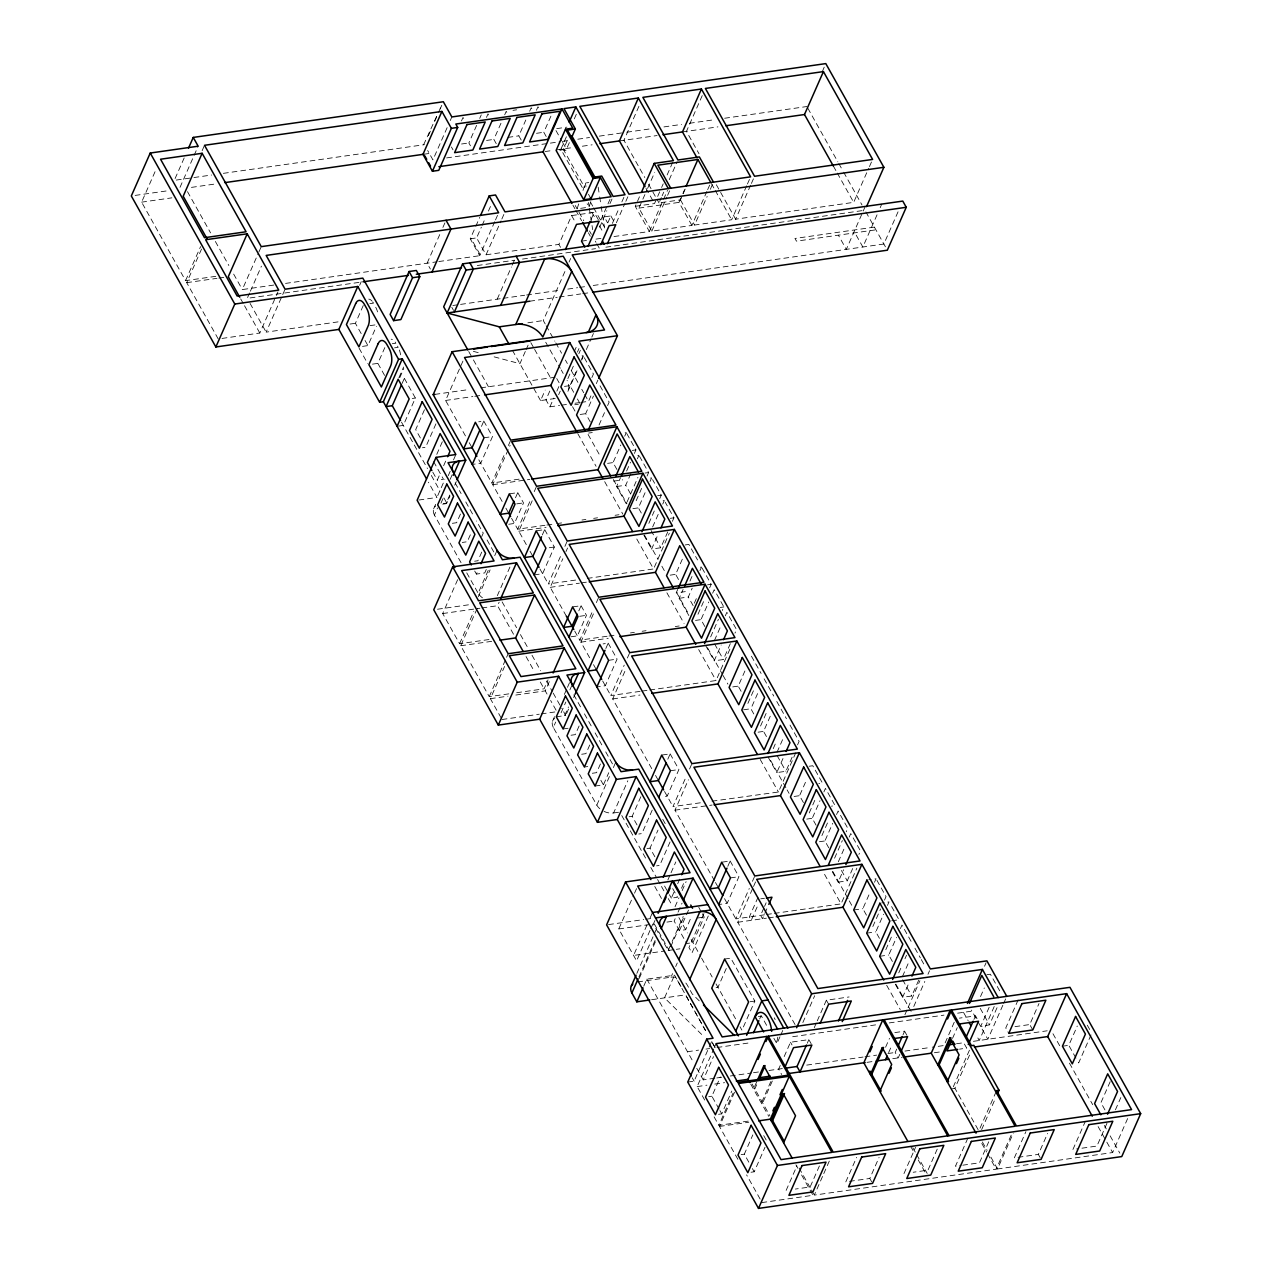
<?xml version="1.0" encoding="UTF-8"?>
<svg xmlns="http://www.w3.org/2000/svg" width="1272" height="1272" viewBox="0 0 1272 1272"><rect width="100%" height="100%" fill="white"/><g stroke="black" fill="none" stroke-linecap="round" stroke-linejoin="round"><path stroke-width="0.75" stroke-dasharray="5 3.75" d="M585.613 207.638L577.106 208.846L578.871 203.313M583.005 190.403L585.359 183.025L588.761 182.548M590.78 201.628L589 207.161L587.123 203.79M215.811 276.326L185.569 280.635L141.621 202.153L155.82 169.955M175.091 178.557L185.346 155.311M180.02 187.334L198.162 146.201M202.137 150.668L204.506 145.294M185.569 280.635L200.563 246.657M218.228 338.956L186.714 282.654L202.487 246.895M273.766 285.071L242.316 289.571L258.089 253.796M258.884 251.999L261.253 246.641M249.598 292.973L247.229 298.348L363.22 281.796M250.393 291.193L261.428 266.15M222.012 338.432L259.806 333.026L275.579 297.266M276.374 295.47L277.948 291.892M338.05 321.88L266.15 332.135L281.923 296.36M282.718 294.563L285.087 289.205M359.658 285.262L361.232 281.684M428.346 135.722L430.715 130.364M434.658 121.412L437.027 116.054M440.176 108.899L441.766 105.322M361.184 333.598L355.413 323.295L363.903 304.04M447.124 127.677L432.925 159.875L427.678 150.525M450.272 120.522L451.846 116.945M461.466 120.967L463.024 117.453L464.614 120.299M362.52 346.382L367.91 345.602L376.401 326.363M470.449 145.803L468.859 142.957L476.618 125.387M479.719 118.376L481.261 114.862M384.589 375.399L377.864 363.379L384.812 347.622M486.461 117.406L488.003 113.892L489.593 116.738M439.73 234.589L427.106 263.209L430.397 269.06M442.895 227.434L445.264 222.059M496.239 143.656L493.854 139.395L501.597 121.826M504.698 114.798L506.24 111.284L507.83 114.13M398.899 377.736L403.622 367.004M399.821 377.609L403.765 368.657M402.079 383.476L404.353 378.356L401.237 378.786M494.713 221.71L479.719 255.704L470.258 238.802L474.997 228.07M475.792 226.289L479.735 217.353M521.218 140.095L518.833 135.834L525.797 120.029M529.677 111.236L531.235 107.723L532.809 110.569M598.317 219.674L594.215 212.36L571.621 215.588L558.901 244.399L486.063 254.798L476.618 237.896L481.341 227.179M482.136 225.383L485.284 218.228M488.448 211.073L491.596 203.918M536.418 110.282L537.977 106.769L539.551 109.599M404.353 378.356L415.372 398.041L403.304 425.405L397.103 426.295M495.508 219.929L498.656 212.774M486.063 254.798L501.057 220.803M501.852 219.023L505 211.868M546.197 136.533L543.812 132.272L551.555 114.703M424.45 409.791L415.69 429.618L421.096 439.269M465.441 435.914L445.582 400.457L462.928 361.105M435.93 423.862L425.595 447.299L422.495 447.744M566.406 136.756L560.888 149.269L584.023 190.609M574.292 118.868L576.661 113.51M497.209 299.174L511.408 266.977M512.203 265.18L514.572 259.822M567.28 140.556L563.369 149.412L584.707 187.525M564.45 149.508L564.005 150.541L565.992 150.255M559.998 150.144L566.438 149.237L569.411 142.48M436.773 454.374L442.338 441.75M433.593 461.593L443.499 479.274L437.282 480.148L440.462 472.945M443.642 465.727L446.822 458.508M437.727 495.667L444.834 479.576M453.516 459.892L455.869 454.533M433.593 508.911L435.962 503.537M448.269 475.633L450.161 471.356M461.036 562.653L434.404 515.081L437.552 507.925M450.177 479.321L453.325 472.166M442.974 498.624L440.605 503.982L446.806 503.092L449.97 495.953M449.795 495.031L445.979 503.696L442.656 504.173M454.708 485.22L456.282 481.643M481.452 426.406L483.805 421.08L478.733 421.811M525.304 351.485L519.914 363.697L491.994 356.287M526.067 349.736L529.152 342.756M545.211 323.978L543.287 320.544L565.913 269.235M569.061 262.08L570.651 258.502M483.805 421.08L492.487 436.582L480.737 463.231L472.278 464.439M638.926 106.291L623.932 140.286L644.793 177.524M460.448 514.063L456.632 522.712L451.64 523.428M591.035 219.563L594.215 212.36M600.893 219.977L607.205 205.667M607.984 203.886L611.148 196.731M599.668 227.243L606.823 210.755M609.972 203.6L612.341 198.225M519.103 479.162L491.835 483.042L505.238 452.641M508.387 445.486L510.756 440.128M470.338 534.812L467.285 541.729L462.277 542.444M607.809 222.839L610.862 215.922L604.248 216.86L607.523 222.727M502.138 501.454L492.741 484.696L510.104 445.343M612.404 223.363L618.717 209.053M621.865 201.898L624.234 196.54M488.989 639.53L459.605 643.727L442.704 613.549L457.697 579.571M616.364 222.791L625.045 203.123M625.84 201.342L628.988 194.187M555.228 398.486L540.568 400.585L545.179 390.106M481.722 536.593L483.249 533.127L476.443 520.963M549.79 391.076L545.942 399.805L549.917 406.833L559.569 405.45M481.738 552.096L477.922 560.745L474.599 561.222M613.994 236.544L649.372 231.504L635.269 206.303L640.007 195.57M549.917 406.833L553.765 398.104M556.85 391.124L559.918 384.144M574.117 351.947L577.281 344.791M486.27 569.458L484.743 572.925L476.412 574.101L477.938 570.651M706.866 191.452L691.889 225.43L651.821 231.154L638.91 208.115L642.074 200.96M642.869 199.163L646.812 190.228M647.591 188.431L654.698 172.34M558.647 394.67L560.221 391.124M577.424 352.121L578.983 348.56M567.869 378.611L573.338 366.193M578.808 353.775L580.382 350.229M515.494 497.765L517.752 492.63L509.293 493.838M482.454 597.792A13.102 8.968 23.8 0 1 478.161 593.229L488.4 569.983M494.713 555.673L497.082 550.299M573.688 392.301L569.951 385.623L576.947 369.77M581.606 359.197L583.164 355.667L579.507 356.192M576.995 370.756L567.598 392.046A21.068 14.421 23.8 0 0 567.073 380.376M581.67 360.167L583.244 356.573M586.36 349.53L591.067 338.845M591.83 337.112L593.42 333.518M478.272 596.727L490.102 569.888M459.605 643.727L473.804 611.53M635.269 206.303L654.508 203.568L656.877 198.194M657.672 196.413L660.82 189.258M661.615 187.461L663.189 183.884M667.132 174.948L672.65 162.434M702.239 95.591L686.451 131.366L698.996 153.753M517.752 492.63L523.508 502.901L514.445 523.444L505.986 524.652M508.832 693.86L489.243 696.643L460.734 645.747L478.097 606.41M685.179 189.131L680.456 199.863L659.007 202.916L661.376 197.558M662.155 195.761L663.745 192.183M669.263 179.67L677.149 161.782M544.941 525.304L517.672 529.184L531.076 498.783M534.224 491.628L536.593 486.27M649.372 231.504L662.776 201.087M663.571 199.306L667.514 190.355M526.306 544.607L518.785 531.203L532.205 500.786M651.821 231.154L666.798 197.16M667.593 195.379L670.757 188.224M591.893 377.546L593.436 374.032L583.164 355.667M497.32 595.678L510.724 565.277M513.522 634.219L497.559 605.726L499.149 602.149M580.795 402.429L588.507 401.332L591.639 394.225M596.33 383.588L597.904 380.042M590.335 422.018L585.661 413.686L593.436 396.069M691.904 225.43L678.978 202.391L682.142 195.236M682.921 193.455L684.511 189.878M542.301 534.956L544.67 529.613L536.212 530.822M599.048 424.991L604.486 412.653M607.603 405.609L609.145 402.095L598.874 383.731M707.661 189.655L710.81 182.516M746.664 185.776L731.67 219.754L694.56 225.049L707.168 196.429M710.332 189.29L712.702 183.915M544.67 529.613L554.338 547.055L542.587 573.704L534.129 574.912M489.243 696.643L505.811 659.087M506.59 657.306L508.164 653.728M501.136 717.901L490.372 698.678L504.571 666.48M575.612 580.064L548.327 583.959L561.747 553.558M564.895 546.404L567.264 541.029M566.326 616.109L550.22 587.346L562.844 558.726M565.992 551.571L567.582 547.994M616.92 469.495L613.056 462.595L620.831 444.977M624.711 436.169L626.269 432.655L622.612 433.164M747.443 183.995L750.607 176.84M626.269 503.792L616.602 486.524L620.498 477.716M750.623 185.203L735.629 219.197L853.671 202.359L868.665 168.365M751.418 183.422L754.566 176.267M626.603 471.053L630.499 462.245M634.378 453.436L635.936 449.906L626.269 432.655M630.562 493.854L625.729 485.22L631.166 472.898M637.383 458.81L638.942 455.281L635.285 455.805M516.671 692.731L544.098 688.82L548.041 679.884M578.808 610.846L581.081 605.711L572.607 606.919M627.048 502.027L637.924 477.366M547.024 694.051L545.227 690.855L549.965 680.123M822.65 70.755L824.224 67.178M636.175 500.723L641.613 488.4M647.051 476.062L648.609 472.548L638.942 455.281M581.081 605.711L586.456 615.33L577.393 635.873L568.934 637.081M607.078 636.27L579.793 640.166L593.213 609.749M596.361 602.594L598.73 597.236M641.295 513.045L638.401 507.862L645.397 492.01M650.056 481.436L651.614 477.922L647.957 478.431M589.636 657.735L580.922 642.169L594.342 611.768M552.509 721.272L554.862 715.913M564.339 694.448L566.708 689.09M567.487 687.293L570.651 680.138M599.796 808.69A13.102 8.968 23.8 0 1 596.807 805.144L553.304 727.457L555.673 722.083M569.872 689.901L572.241 684.527M561.095 712.781L565.817 702.049M648.847 523.364L654.285 511.026M659.723 498.703L661.281 495.174L652.584 479.639M564.641 715.611L568.457 706.962M566.517 713.672L568.886 708.313M573.608 697.581L575.183 694.003M652.631 526.974L658.848 512.886M662.728 504.078L664.286 500.548L660.629 501.073M605.822 648.513L608.175 643.171L603.087 643.902M667.736 531.903L660.74 547.755L651.614 549.059L657.831 534.971M579.11 725.978L575.294 734.628L570.285 735.343M672.395 521.329L673.953 517.815L665.256 502.281M654.349 567.169L669.326 533.175M608.175 643.171L617.079 659.103L605.329 685.751L596.87 686.96M640.039 691.38L610.814 695.546L624.218 665.145M627.382 657.99L629.751 652.631M589.747 744.995L585.931 753.644L577.615 754.837M651.741 768.638L612.707 698.932L626.11 668.531M678.533 579.539L675.639 574.356L682.635 558.503M600.4 764.011L596.584 772.661L588.252 773.853M677.738 589.397L676.179 592.927L685.306 591.623M869.46 166.584L872.608 159.429M688.852 615.553L679.184 598.301L683.08 589.493M689.965 581.05L692.302 575.771M595.073 786.032L603.405 784.84L608.747 772.724M693.145 605.631L688.311 596.997L692.191 588.189M699.966 570.572L701.524 567.058L697.867 567.566M596.807 805.144L610.226 774.743M613.374 767.588L615.743 762.23M865.246 206.446L846.309 249.376L838.375 235.177M694.289 603.23L696.627 597.951M697.978 614.265L704.974 598.412M709.633 587.839L711.191 584.309L701.524 567.058M877.044 214.825L862.845 247.007L854.895 232.824M880.192 207.67L881.766 204.092M604.041 811.409A13.102 8.968 23.8 0 0 613.613 812.967L627.812 780.77M704.847 626.54L700.983 619.623L708.758 602.022M712.638 593.213L714.196 589.683L723.863 606.951L722.305 610.465M710.65 636.89L718.426 619.273M898.048 211.82L883.849 244.017L589.397 286.025M637.034 824.924L632.2 816.29L640.945 796.447M714.435 640.5L721.431 624.647M725.31 615.839L726.869 612.325L736.536 629.576L734.978 633.106M667.8 759.225L670.153 753.883L661.694 755.091M730.319 643.664L723.323 659.532L714.196 660.82L721.192 644.968M652.218 810.137L641.883 833.573L638.767 834.019M649.785 689.996L716.041 680.536L731.018 646.558M670.153 753.883L678.914 769.528L667.164 796.177L662.092 796.908M654.873 856.772L650.024 848.138L657.99 830.091M650.008 930.42L636.588 960.837L618.749 928.973L633.742 894.979M634.521 893.198L637.685 886.043M700.331 802.807L672.983 806.575L686.387 776.174M689.551 769.019L691.904 763.645M714.53 880.781L674.987 810.169L688.406 779.768M741.115 691.316L738.221 686.133L745.996 668.515M670.042 841.969L659.707 865.421L656.606 865.85M646.971 925.03L633.567 955.431L664.35 951.043M650.135 917.875L652.504 912.501M667.864 879.97L670.249 874.564M671.044 872.767L675.814 861.939M747.888 703.4L754.105 689.297M650.787 928.639L653.951 921.485M654.953 920.451L653.379 924.029L668.197 950.486L674.526 949.58M753.787 713.942L750.893 708.758L758.668 691.157M636.859 973.414L653.283 936.176M654.062 934.395L657.195 927.304M672.697 888.619L677.547 897.253L671.33 898.143L674.51 890.925M677.69 883.722L680.87 876.503M638.926 977.023L655.35 939.785M639.26 978.391L655.684 941.153M681.522 888.238L683.907 882.832M675.05 906.713L678.994 897.778M682.158 890.623L686.101 881.671M643.759 986.118L646.844 979.138L674.558 975.179L682.285 988.996M702.383 913.837L704.195 917.064L692.922 942.632L686.705 943.522L674.128 921.071L677.292 913.916M678.071 912.119L682.03 903.184M760.561 726.026L767.557 710.173M766.46 736.583L763.566 731.4L771.341 713.783M668.197 950.486L671.346 943.331M672.141 941.55L683.191 916.508M670.694 946.781L684.113 916.381M688.486 910.132L679.471 930.595L685.688 929.705L691.698 916.063M637.685 981.936L670.996 977.182L672.57 973.637M675.686 966.545L677.26 962.999M773.233 748.667L776.333 741.608M673.778 976.928L664.541 997.868L703.925 1036.68M703.941 913.55L688.947 947.529L691.984 952.935L708.536 915.379M777.017 752.277L784.013 736.424M727.791 866.343L730.144 861.001L721.685 862.209M792.122 757.206L785.905 771.293L776.779 772.597L783.775 756.745M730.144 861.001L738.921 876.694L727.171 903.343L718.712 904.551M797.56 744.867L799.118 741.353L789.451 724.086M712.05 801.185L778.448 792.011L796.59 750.878M764.52 914.807L735.868 918.893L749.272 888.476M752.436 881.321L754.805 875.963M795.032 1024.548L737.76 922.264L752.738 888.285M753.533 886.489L756.681 879.334M803.427 802.584L799.563 795.684L806.559 779.831M726.28 968.469L717.949 987.342L711.732 988.217M758.048 897.237L749.351 916.969L751.243 920.34L758.351 904.201M763.757 908.192L760.592 915.363L762.485 918.734L768.018 906.189M764.552 906.395L766.126 902.802M809.231 812.951L816.227 797.099M687.77 1082.074L694.115 1081.168L711.477 1041.816M816.099 825.226L812.236 818.309L820.011 800.708M823.89 791.9L825.448 788.37L835.1 805.637L831.459 806.162M704.688 1100.042L697.151 1086.574L713.719 1049.018M714.498 1047.222L716.072 1043.644M714.848 1078.211L703.241 1079.864L713.497 1056.619M821.903 835.577L828.899 819.724M719.062 1109.041L711.875 1096.226L720.381 1076.971M828.772 847.852L824.908 840.951L832.683 823.334M836.563 814.525L838.121 811.011L847.788 828.263L846.23 831.793M724.595 959.056L730.812 958.166L754.837 1001.064L741.958 1030.225L740.05 1026.79M759.638 1018.983L761.149 1015.565M718.569 1114.304L721.749 1113.843L731.782 1091.09M834.575 858.218L842.334 840.601M748.19 1121.125L718.839 1125.307L733.038 1093.109M737.871 1159.301L719.459 1126.436L736.027 1088.88M838.327 861.78L844.544 847.693M849.203 837.119L850.761 833.589L860.46 850.904L858.902 854.418M852.685 868.522L847.247 880.844L838.121 882.148L843.559 869.809M756.665 1081.916L753.517 1089.086L754.837 1088.896L757.206 1083.521M779.959 1036.807L776.906 1043.724L773.535 1037.698M780.722 1035.074L783.011 1029.875M841.873 902.087L856.867 868.108M770.832 1081.566L761.34 1103.078L762.675 1102.888L772.947 1079.594M780.229 1065.523L778.655 1069.1L781.676 1074.506M784.188 1056.571L790.5 1042.245L808.865 1039.622L811.139 1043.676M748.811 1162.179L744.327 1154.165L752.817 1134.91M802.855 1022.545L814.684 995.722M866.471 915.188L862.845 908.701L869.841 892.849M874.5 882.275L876.058 878.761L868.76 879.795M807.291 1043.199L808.865 1039.622M814.255 1027.697L816.529 1022.529M817.276 1020.812L826.371 1000.205L849.076 996.962M751.021 1172.243L754.201 1171.798L764.997 1147.28M872.831 926.557L880.606 908.939M884.485 900.131L886.043 896.601L876.058 878.761M879.445 938.339L875.804 931.851L883.579 914.234M887.458 905.426L889.017 901.912L881.719 902.945M885.805 949.707L892.785 933.855M892.403 961.489L888.762 955.002L896.537 937.385M900.417 928.576L901.975 925.062L911.976 942.902M786.144 1190.385L796.956 1165.883M898.763 972.857L901.101 967.563M904.98 958.754L906.538 955.24M902.516 976.387L909.496 960.535M819.407 1165.947L810.137 1186.967L795.366 1189.066M1011.176 1135.181L996.183 1169.159L814.303 1195.108L822.984 1175.423M823.763 1173.643L829.296 1161.113M918.718 980.156L911.722 996.008L902.611 997.312L908.828 983.208M885.598 1047.206L889.51 1038.334M904.917 1014.69L907.286 1009.332M908.081 1007.535L919.91 980.712M888.635 1052.612L891.752 1045.505M913.773 1006.502L924.808 981.459M927.972 974.304L929.546 970.727M899.797 1054.345L898.223 1057.891L895.202 1052.485L896.76 1048.939M903.025 1034.74L904.599 1031.195L891.863 1033.007M845.801 1181.879L856.613 1157.361M871.638 1181.752L869.794 1178.46L879.063 1157.441M954.239 1022.243L943.967 1045.52L932.265 1047.19M952.521 1038.397L957.26 1027.649M984.544 966.243L986.118 962.666M980.521 996.564L984.321 987.962M903.979 1173.579L915.554 1147.312M973.939 1019.428L975.529 1015.851L959.406 1018.141M953.3 1086.797L969.868 1049.241M989.139 1007.329L980.648 1026.568L989.473 1024.834L997.82 1005.913M978.136 1129.727L954.906 1088.244L970.695 1052.485M994.227 1006.518L979.249 1040.496L976.467 1035.519M937.226 1149.141L927.972 1170.161L913.201 1172.259M1002.829 1005.278L987.835 1039.272L971.442 1010.111M1003.608 1003.497L1005.977 998.138M1018.109 999.967L1005.755 1027.983L1008.776 1033.389M967.817 1138.217L955.463 1166.233L960.996 1165.438M980.028 1128.169L995.817 1092.394M981.65 1129.616L995.07 1099.215M1032.769 1029.954L1029.748 1024.548L1039.001 1003.544M988.726 1141.795L979.456 1162.815L962.84 1165.184M1127.628 1118.565L1112.65 1152.543L997.518 1168.968L1013.291 1133.193M1014.356 1157.838L1025.932 1131.571M1075.953 1058.129L1068.782 1045.314L1077.273 1026.059M1040.194 1157.711L1038.35 1154.404L1047.603 1133.4M1091.01 1034.931L1078.656 1062.931L1076.859 1059.735M1072.932 1149.475L1085.286 1121.459M1110.186 1081.693L1100.916 1102.697L1105.4 1110.71M1106.958 1123.287L1096.925 1146.056L1076.621 1148.95M1115.417 1109.82L1120.823 1097.561M423.608 144.785L437.584 114.289M438.411 112.508L441.702 105.322M527.864 322.802L543.287 320.544M512.982 110.33L516.639 109.805M176.267 180.067L191.977 177.826M193.932 177.539L211.613 175.027M223.379 173.342L424.403 144.674M556.723 128.615L566.915 127.152M461.561 144.006L468.859 142.957M486.556 140.445L493.854 139.395M507.894 137.392L518.833 135.834M536.514 133.306L543.812 132.272M135.15 195.411L167.729 190.768M191.452 187.381L216.971 183.74M423.91 154.23L429.332 153.451M446.615 157.919L548.439 143.386M550.394 143.116L560.173 141.717M562.144 141.431L568.012 140.604M577.806 139.204L589.556 137.519M599.335 136.136L624.791 132.495M626.746 132.224L652.202 128.583M663.952 126.914L681.569 124.402M689.392 123.289L714.848 119.648M724.643 118.248L806.877 106.53M141.621 202.153L171.863 197.844M545.02 151.543L553.511 150.334M556.913 149.842L572.591 147.6M582.353 146.216L592.116 144.817M619.432 140.922L657.115 135.548M682.492 131.922L717.933 126.866M559.744 149.921L565.356 149.126M638.91 208.115L678.978 202.391M470.258 238.802L476.618 237.896M186.714 282.654L216.94 278.345M218.832 278.075L224.508 277.264M285.564 283.402L436.853 261.809M438.808 261.539L480.641 255.561L471.197 238.675M581.511 241.171L588.65 240.154M600.941 238.405L594.326 239.343L595.964 242.284M477.27 265.53L514.651 260.204M522.506 259.075L595.582 248.66M605.854 247.197L863.004 210.516M874.405 227.116L794.952 238.452L796.463 241.155L875.915 229.819M369.818 303.642L373.411 303.134A12.386 6.074 81.9 0 0 372.712 302.005M452.88 305.487L458.651 304.66M460.591 304.39L501.136 298.602M503.092 298.332L524.668 295.247M526.624 294.977L559.966 290.207M567.821 289.094L577.615 287.695M579.587 287.424L587.426 286.295M350.023 324.058L355.413 323.295M529.724 301.21L557.216 297.298M559.187 297.012L580.795 293.927M582.767 293.657L590.621 292.528M369.977 325.632L375.383 324.869M392.269 343.726L395.862 343.217A12.386 6.074 81.9 0 0 391.188 339.195M394.574 347.844L398.168 347.336L396.625 344.585M372.473 364.142L377.864 363.379M434.913 394.384L469.32 389.486M480.8 387.849L555.943 377.116M412.271 398.486L415.372 398.041M445.582 400.457L472.866 396.562M474.806 396.292L482.597 395.179M564.482 386.402L569.951 385.623M561.493 405.18L567.28 404.353M575.008 403.256L578.871 402.699M574.753 404.75L578.41 404.226M580.191 414.465L585.661 413.686M484.028 437.775L492.487 436.582M588.65 433.068L592.291 432.56M632.279 450.431L635.936 449.906M607.587 463.374L613.056 462.595M492.741 484.696L529.772 479.417M418.917 500.023L436.948 497.447L428.41 482.199M644.952 473.057L648.609 472.548M613.597 481.15L622.723 479.862M616.602 486.524L625.729 485.22M516.734 503.855L523.508 502.901M657.624 495.698L661.281 495.174M632.931 508.641L638.401 507.862M546.896 525.018L554.687 523.905M556.643 523.635L562.478 522.792M581.972 520.025L585.867 519.469M593.658 518.356L597.554 517.799M615.092 515.287L618.987 514.731M518.785 531.203L546.07 527.308M670.296 518.324L673.953 517.815M685.195 544.941L688.852 544.416L697.549 559.95M587.298 578.41L653.554 568.95L635.443 536.609M550.22 587.346L579.444 583.164M581.399 582.894L587.251 582.051M670.169 575.151L675.639 574.356M437.504 609.24L471.356 604.407M442.704 613.549L479.926 608.239M481.897 607.952L497.559 605.726M707.534 584.834L711.191 584.309M679.184 598.301L688.311 596.997M579.682 616.3L586.456 615.33M720.206 607.46L723.863 606.951M460.734 645.747L492.089 641.279M695.514 620.418L700.983 619.623M609.034 636L616.825 634.887M630.467 632.931L634.362 632.375M642.153 631.262L646.049 630.705M675.273 626.54L679.168 625.983M580.922 642.169L608.207 638.29M608.62 660.311L617.079 659.103M490.372 698.678L508.005 696.166M515.844 695.037L545.227 690.855M641.994 691.109L647.83 690.267M612.707 698.932L639.991 695.037M502.043 719.507L539.264 714.196M541.22 713.91L556.898 711.684L550.617 700.459M732.752 686.912L738.221 686.133M556.309 716.804L565.722 715.468L562.828 710.301M563.13 728.967L568.123 728.252M743.595 709.808L750.893 708.758M758.096 732.179L763.566 731.4M584.42 767L587.759 766.539M670.455 770.737L678.914 769.528M809.119 766.253L812.776 765.744L822.428 782.995L818.786 783.52M613.613 812.967L619.814 812.077M629.099 816.735L632.2 816.29M794.094 796.463L799.563 795.684M806.766 819.104L812.236 818.309M646.923 848.567L650.024 848.138M819.438 841.73L824.908 840.951M730.462 877.903L738.921 876.694M760.736 898.827L764.472 898.286M608.557 924.585L643.743 919.561M645.699 919.29L651.566 918.448M618.749 928.973L649.531 924.569M666.926 922.089L674.128 921.071M697.978 917.955L704.195 917.064M766.491 914.52L772.374 913.678M774.346 913.391L841.078 903.883L823.763 872.942M737.76 922.264L766.412 918.177M768.383 917.891L774.266 917.064M853.719 910.005L862.845 908.701M676.338 949.325L679.932 948.817M891.704 920.801L899.002 919.751L889.923 903.533M866.693 933.155L875.804 931.851M879.652 956.306L888.762 955.002M651.614 999.713L684.829 994.974M750.178 1001.716L754.837 1001.064M986.945 974.702L990.379 974.209L1001.446 993.957M758.319 1016.519L761.419 1016.074L767.954 1027.712M687.484 1051.721L698.551 1050.131M705.944 1049.082L709.633 1048.557M717.01 1047.508L749.081 1042.929M792.695 1036.712L877.505 1024.612M889.239 1022.927L943.951 1015.136M957.625 1013.18L972.078 1011.113M1014.977 1026.663L1029.748 1024.548M716.772 1077.941L722.576 1077.114M730.319 1076.001L751.577 1072.964M753.517 1072.694L759.32 1071.867M768.988 1070.483L782.328 1068.591M806.718 1065.109L863.052 1057.064M864.992 1056.793L876.647 1055.124M887.936 1053.518L895.202 1052.485M904.948 1051.085L930.309 1047.476M956.512 1043.74L963.667 1042.722L966.704 1048.112L959.533 1049.146M973.414 1041.323L1047.19 1030.797M697.151 1086.574L706.93 1085.175M714.769 1084.062L724.547 1082.663M867.011 1062.343L872.56 1061.548M892.769 1058.67L902.118 1057.334M934.379 1052.739L941.582 1051.706M708.711 1096.671L711.875 1096.226M1062.438 1046.22L1068.782 1045.314M952.505 1088.593L954.906 1088.244M719.459 1126.436L748.826 1122.238M741.147 1154.626L744.327 1154.165M849.489 1181.354L869.794 1178.46M1018.045 1157.313L1038.35 1154.404M674.987 810.169L712.097 805.049M549.297 547.723L554.338 547.055M473.375 351.358L478.956 352.837M699.25 1000.841L692.222 993.925L687.262 985.084A12.879 8.809 23.8 0 0 685.529 982.699M556.739 378.531L559.124 382.745M807.847 108.247L837.835 161.83M838.804 163.563L842.684 170.48M843.654 172.213L862.034 205.046M865.882 211.915L887.331 250.202M833.43 166.187L836.324 171.354M837.278 173.071L853.671 202.359M716.343 184.742L737.283 222.123M711.414 183.597L714.308 188.765M715.277 190.482L731.67 219.754M680.456 199.863L694.56 225.049M648.577 184.297L659.007 202.916M645.985 188.32L654.508 203.568M1087.29 1025.168L1089.977 1029.97M610.862 215.922L614.948 223.236M555.975 130.555L561.683 140.731M562.637 142.432L566.438 149.237M588.475 194.234L590.351 197.605M590.78 202.661L592.704 206.112M593.658 207.829L604.28 226.766M1052.962 1033.723L1060.705 1047.556M1069.434 1063.138L1092.696 1104.668M1104.319 1125.434L1106.258 1128.9M1110.122 1135.817L1119.821 1153.116M591.862 212.249L595.646 219.023M599.446 225.812L602.292 230.884M1098.102 1126.579L1105.861 1140.428M1106.831 1142.161L1112.65 1152.543M596.791 243.747L599.239 248.135M575.23 205.476L577.106 208.846M579.014 212.249L583.753 220.724M589.445 230.9L591.353 234.286M572.925 205.205L574.865 208.656M575.818 210.373L581.606 220.708M588.364 232.76L590.288 236.21M571.621 215.588L575.707 222.902M558.901 244.399L560.539 247.325M980.251 1008.378L989.473 1024.834M975.529 1015.851L977.039 1018.554M963.476 1012.337L968.119 1020.621M751.434 656.193L761.101 673.445M764.106 678.819L773.774 696.086M776.779 701.46L786.446 718.712M914.934 948.212L920.387 957.943M921.294 959.565L924.935 966.052M451.417 146.98L453.007 149.826M546.165 325.696L554.831 341.166M555.8 342.884L561.572 353.203M565.42 360.071L567.344 363.506M571.192 370.39L577.933 382.427M581.781 389.296L583.705 392.73M584.659 394.447L588.507 401.332M545.72 342.232L560.284 368.244M561.254 369.977L563.194 373.443M577.424 398.963L580.239 403.971M651.073 530.488L660.74 547.755M714.625 643.982L723.323 659.532M777.208 755.759L785.905 771.293M841.428 870.461L847.247 880.844M902.643 979.774L911.722 996.008M572.543 406.69L575.453 411.89M588.077 434.436L600.702 456.966M613.327 479.512L626.921 503.792M644.395 535.003L657.99 559.283M661.869 566.215L664.779 571.414M676.434 592.227L688.088 613.04M707.502 647.718L722.067 673.731M723.037 675.464L727.902 684.129M770.609 760.433L786.144 788.179M787.114 789.912L789.069 793.378M832.763 871.415L848.297 899.161M849.267 900.894L852.176 906.093M895.87 984.131L911.404 1011.876M643.886 535.242L651.614 549.059M705.499 645.286L714.196 660.82M768.081 757.063L776.779 772.597M832.317 871.765L838.121 882.148M895.345 984.321L902.611 997.312M982.397 1141.97L987.12 1150.413M990.904 1157.154L997.518 1168.968M981.793 1143.448L986.595 1152.019M987.549 1153.72L996.183 1169.159M530.853 342.693L533.668 347.717M534.606 349.387L550.569 377.895M577.774 433.625L596.091 466.315M604.677 481.659L622.883 514.19M666.894 592.784L684.066 623.455M698.678 649.547L716.041 680.536M760.195 759.416L778.448 792.011M886.663 985.275L900.258 1009.539M904.599 1031.195L906.857 1035.249M512.409 350.293L540.568 400.585M451.814 307.315L453.548 310.416M468.732 351.549L472.484 358.259M473.423 359.928L488.448 386.752M912.819 1147.726L915.697 1152.861M916.651 1154.579L927.208 1173.436M910.529 1146.199L914.377 1153.052M918.209 1159.921L925.889 1173.627M826.371 1000.205L828.629 1004.212M469.225 442.672L472.055 447.728M478.797 459.78L491.835 483.042M505.89 508.148L508.705 513.173M511.567 518.308L517.672 529.184M530.058 551.317L532.873 556.357M539.932 568.966L548.327 583.959M574.706 631.071L579.793 640.166M593.515 664.652L596.409 669.835M602.658 680.981L610.814 695.546M655.541 775.443L658.403 780.547M664.541 791.486L672.983 806.575M715.484 882.498L718.378 887.665M724.531 898.636L735.868 918.893M790.5 1042.245L792.011 1044.948M662.76 819.279L665.654 824.463M698.773 907.365L701.476 912.215M455.138 482.931L461.1 493.568M465.791 501.947L472.612 514.111M487.081 539.98L493.902 552.159M573.799 694.846L580.62 707.009M584.452 713.862L591.257 726.026M595.105 732.879L601.91 745.058M605.742 751.895L612.563 764.075M365.032 340.451L367.91 345.602M432.782 472.119L437.282 480.148M664.556 886.043L668.42 892.96M669.39 894.693L671.33 898.143M401.475 422.113L427.472 468.573M431.351 475.474L440.048 491.008M443.912 497.924L446.806 503.092M502.122 601.879L516.575 627.7M520.439 634.585L528.15 648.354M531.998 655.239L540.664 670.726M546.451 681.045L552.239 691.38M553.193 693.097L561.874 708.583M621.754 815.543L646.939 860.508M650.819 867.44L656.622 877.807M657.592 879.54L660.502 884.724M661.472 886.457L664.366 891.656M668.245 898.573L672.125 905.489M678.898 917.605L687.484 932.933M691.109 939.404L700.618 956.385M701.588 958.102L712.177 977.023M716.025 983.892L736.202 1019.937M359.117 348.258L367.688 363.569M600.845 780.277L603.405 784.84M526.052 656.591L534.59 671.855M540.298 682.03L544.098 688.82M654.762 886.473L661.488 898.493M474.71 571.064L476.412 574.101M466.745 572.845L478.161 593.229M752.102 1084.014L769.894 1115.783M799.134 1168.03L810.503 1188.334M811.457 1190.02L814.303 1195.108M750.782 1084.205L768.797 1116.387M795.922 1164.834L797.814 1168.221M801.614 1174.978L809.183 1188.525M810.137 1190.21L812.983 1195.298L762.087 1202.549L746.585 1174.867M654.301 923.901L669.12 950.359M686.165 995.912L692.922 1008.012M692.874 1007.949L677.404 980.299M763.725 1135.626L767.318 1142.033M646.844 979.138L693.049 1061.643M696.754 1068.273L703.241 1079.864M719.952 1110.647L721.749 1113.843M752.404 1168.586L754.201 1171.798M692.191 1077.734L694.115 1081.168M714.117 1116.88L718.839 1125.307M187.493 191.659L210.58 232.887M215.381 241.473L228.849 265.514M233.666 274.1L242.316 289.571M250.075 303.42L266.15 332.135M240.694 298.904L243.572 304.024M244.526 305.741L259.806 333.026M598.174 187.159L599.398 194.934M599.7 196.874L600.909 204.649M601.211 206.589L604.566 227.958M585.359 183.025L585.979 186.92M588.411 202.455L589.015 206.334M589.318 208.29L592.673 229.66M434.404 515.081A13.102 8.968 23.8 0 1 435.596 506.002M553.304 727.457A13.102 8.968 23.8 0 1 554.513 718.362M670.996 977.182A12.879 8.809 23.8 0 1 675.623 977.341M774.25 1017.791A17.76 8.713 81.9 0 1 775.157 1019.603M777.78 1037.173A17.76 8.713 81.9 0 1 776.333 1042.69M399.36 349.975A12.37 6.074 81.9 0 1 400.712 356.192M368.753 299.111A12.386 6.074 81.9 0 1 371.981 301.051M375.717 307.252A12.386 6.074 81.9 0 1 378.07 314.502M705.499 1030.479L693.892 1009.745L705.483 1030.447M715.166 1047.762L711.302 1040.846L715.166 1047.762"/><path stroke-width="1.5" d="M866.518 206.652L883.881 167.3L825.798 63.6L451.846 116.945L443.34 101.744L193.249 137.424L198.162 146.201L150.239 153.037L131.318 195.968L215.858 346.97L338.861 329.416L357.798 286.486L234.795 304.04L215.858 346.97M188.51 148.156L193.249 137.424M202.137 153.292L246.084 231.774L204.506 237.705L160.558 159.223L202.137 153.292L183.2 196.222L207.082 238.882M247.213 233.81L278.743 290.111L237.164 296.042L205.635 239.74L247.213 233.81L228.276 276.724L239.74 297.203M600.368 177.476L611.148 196.731L505 211.868L495.539 194.982L489.195 195.888L498.656 212.774L261.253 246.641L204.506 145.294L441.909 111.427L422.972 154.357L432.432 171.243L438.776 170.337L457.713 127.423L455.821 124.036L561.97 108.899L572.75 128.154L565.484 129.188L556.103 150.446L583.721 199.768L590.987 198.734L600.368 177.476L593.102 178.509L583.721 199.768M432.432 171.243L451.369 128.329L441.909 111.427M409.075 271.508L390.138 314.438L393.605 320.639L400.871 319.59L419.808 276.676L416.342 270.475L409.075 271.508L412.541 277.709L393.605 320.639M432.035 271.985L450.956 229.055L446.043 220.279M398.581 359.34L402.286 358.815L383.349 401.745L379.644 402.27L398.581 359.34L357.798 286.486M400.553 420.476L392.285 405.704L401.332 385.193M480.514 215.556L489.195 195.888M592.593 292.242L887.331 250.202L906.252 207.288L902.786 201.087L462.611 263.876L443.674 306.806L467.794 349.88M397.103 426.295L409.171 398.931L398.136 379.231L386.068 406.595L392.285 405.704M522.077 323.66L499.26 326.825L447.14 312.992L466.077 270.077L462.611 263.876M454.406 311.958L473.343 269.028L469.877 262.843M787.893 1028.126L433.18 394.638L452.117 351.708L604.534 329.973L563.226 256.213L466.077 270.077M571.971 203.488L543.033 151.829L561.97 108.899M569.156 122.096L575.85 106.912L563.957 108.613L575.357 128.997L571.637 137.424M500.675 305.36L519.612 262.43L516.146 256.244M402.286 358.815L455.869 454.533L436.042 457.363L417.121 500.278L454.82 567.614M447.617 456.712L450.002 451.306L440.112 433.625L427.376 462.467L431.876 470.513M515.78 324.471L544.734 258.852A21.068 14.421 23.8 0 1 571.748 271.413L542.81 337.032A21.068 14.421 23.8 0 0 518.213 324.217M453.23 475.362L459.526 461.068A13.102 8.968 23.8 0 0 453.325 472.166M457.061 479.846L465.743 460.178L362.806 278.123L285.087 289.205L266.166 255.418L883.881 167.3M476.873 456.346L472.055 447.728L479.894 429.968M565.404 249.582L576.534 224.365L599.144 221.137L588.014 246.355M472.278 464.439L484.028 437.775L475.346 422.288L463.596 448.937L472.055 447.728M645.031 186.634L619.432 140.922L638.369 97.992L579.809 106.355L628.988 194.187L750.607 176.84L701.428 89.008L642.869 97.356L677.944 160.002L699.377 156.933L713.481 182.135M590.24 221.36L581.511 241.171L584.786 247.038M436.042 457.363L494.061 560.952L452.673 566.851L433.752 609.781L498.306 725.088L539.678 719.189L558.615 676.259L517.243 682.158L498.306 725.088M600.766 244.669L609.161 225.653L615.775 224.699L607.38 243.731M576.82 431.908L550.808 385.448L569.729 342.518L464.518 357.527L510.756 440.128L615.982 425.118L569.729 342.518M641.581 192.008L654.206 163.388L673.445 160.638L638.369 97.992M480.991 563.719L485.57 553.336L478.765 541.172L469.607 561.938L471.308 564.975M588.189 332.501L596.012 314.772A21.068 14.421 23.8 0 1 586.026 332.612M510.613 516.607L508.705 513.173L513.983 501.2M505.986 524.652L515.049 504.11L509.293 493.838L500.246 514.381L508.705 513.173M696.961 157.76L682.492 131.922L701.428 89.008M500.723 598.571L516.496 562.796L461.641 570.619L478.542 600.797L533.397 592.975L516.496 562.796M598.683 378.277L617.445 335.713L572.225 254.925L906.252 207.288M686.085 186.3L697.915 159.477L657.847 165.185L670.757 188.224M588.38 429.809L600.034 403.383L589.747 385.034L576.55 414.974L584.961 430M539.058 567.392L532.873 556.357L541.522 536.752M534.129 574.912L545.927 548.168L536.212 530.822L524.414 557.565L532.873 556.357M523.19 651.503L515.605 637.924L534.526 594.994L479.671 602.833L508.164 653.728L563.035 645.89L534.526 594.994M602.753 478.24L597.967 469.686L616.904 426.756L511.678 441.766L536.593 486.27L641.819 471.26L616.904 426.756M615.934 475.871L626.81 451.21L617.143 433.943L603.93 463.898L610.703 475.982M621.277 475.967L629.815 456.584L638.512 472.119M577.297 614.265L572.018 626.253L563.56 627.462L572.607 606.919L577.997 616.538L568.934 637.081M553.113 672.968L564.164 647.925L509.309 655.748L520.963 676.577L575.834 668.754L564.164 647.925M632.582 531.505L624.011 516.193L642.932 473.263L537.722 488.273L567.264 541.029L672.49 526.02L642.932 473.263M833.43 166.187L804.492 114.528L823.429 71.598L705.388 88.436L754.566 176.267L872.608 159.429L823.429 71.598M572.925 685.942L578.442 673.429A13.102 8.968 23.8 0 0 572.241 684.527M641.947 531.791L655.16 501.852L664.827 519.119L660.947 527.912M575.183 694.003L584.659 672.538L520.089 557.231L502.376 559.76L448.03 462.706L465.743 460.178M601.767 679.391L596.409 669.835L605.027 650.278M596.87 686.96L608.62 660.311L599.716 644.379L587.95 671.044L596.409 669.835M664.032 587.664L655.446 572.336L674.383 529.406L569.156 544.416L598.73 597.236L703.957 582.226L674.383 529.406M678.517 587.648L689.392 562.987L679.725 545.72L666.512 575.66L673.286 587.744M684.622 585.963L692.397 568.346L701.095 583.896M616.364 779.402L636.191 776.572L617.27 819.502L597.442 822.332L616.364 779.402L558.615 676.259M695.784 644.379L686.149 627.176L705.086 584.245L599.859 599.255L629.751 652.631L734.962 637.622L705.086 584.245M704.529 643.568L717.742 613.613L727.409 630.88L723.53 639.689M663.65 789.928L658.403 780.547L666.242 762.771M658.705 797.385L670.455 770.737L661.694 755.091L649.944 781.755L658.403 780.547M636.191 776.572L690.044 872.735L625.538 881.941L606.601 924.855L691.237 1076.017M757.317 754.264L717.933 683.923L736.854 640.993L631.643 656.002L691.904 763.645L797.385 749.097L736.854 640.993M663.237 877.251L674.367 852.002L684.05 869.301L681.665 874.707M658.117 913.296L672.316 881.099L637.685 886.043L722.178 1036.934L1069.959 987.326L1140.682 1113.652L1121.761 1156.582L758.51 1208.4L687.77 1082.074L706.707 1039.144L713.051 1038.238L625.538 881.941M663.777 902.436L666.146 897.062M667.721 893.485L670.09 888.126M631.389 985.832L636.08 975.195M649.769 999.967L636.827 1001.827L631.882 992.987L638.131 978.788M661.154 928.735L666.623 916.317A12.879 8.809 23.8 0 0 660.82 927.368M636.827 1001.827L642.996 987.851M683.605 899.606L693.065 878.141L673.238 880.971L688.057 907.429M767.89 753.565L780.324 725.39L789.992 742.657L786.112 751.45M678.819 959.454L699.934 911.579A12.879 8.809 23.8 0 1 716.2 919.465L689.615 979.758M722.766 895.504L718.378 887.665L726.996 868.108M718.712 904.551L730.462 877.903L721.685 862.209L709.919 888.874L718.378 887.665M819.915 866.073L780.467 795.604L799.388 752.69L693.924 767.239L754.805 875.963L860.015 860.953L799.388 752.69M768.813 904.392L771.977 897.221L766.348 898.032M735.757 1031.115L748.62 1001.938L724.595 959.056L711.732 988.217L738.412 1035.869M746.632 1035.265L761.801 1000.889L768.002 999.999M753.596 1032.673L758.875 1020.701M828.438 864.833L841.635 834.893L851.334 852.208L845.896 864.531M749.86 1082.567L748.031 1079.308L766.968 1036.394L716.072 1043.644L737.76 1082.377L788.656 1075.126L766.968 1036.394M758.033 1059.449L760.402 1054.091M765.919 1041.561L768.288 1036.203L950.184 1010.254L1015.12 1126.229L833.24 1152.178L768.288 1036.203M757.46 1080.119L763.788 1065.777L765.108 1065.602L758.78 1079.928M883.754 980.076L842.97 907.254L861.907 864.324L756.681 879.334L817.848 988.567L923.074 973.557L861.907 864.324M796.638 1027.76L811.631 993.782L452.117 351.708M784.84 1067.351L793.537 1047.651L811.886 1045.028L800.04 1071.899L797.019 1066.493L806.496 1044.996M772.883 1110.885L774.457 1107.308M779.975 1094.794L782.344 1089.436M792.138 1158.061L770.355 1119.169L789.292 1076.255L738.396 1083.506L781.024 1159.619L831.904 1152.368L789.292 1076.255M783.202 1093.745L771.277 1120.807L772.597 1120.616L784.522 1093.554L783.202 1093.745L795.541 1115.767L783.6 1142.828M820.281 1023.101L828.629 1004.212L851.318 1000.969L842.223 1021.591M838.471 1021.019L847.565 1000.396M758.51 1208.4L777.446 1165.47L706.707 1039.144M892.61 979.456L905.823 949.516L915.808 967.356L911.929 976.165M869.889 1051.88L872.258 1046.506M882.275 1047.651L870.414 1074.554L871.733 1074.363L883.595 1047.46L882.275 1047.651L891.688 1064.441L879.811 1091.344L881.13 1091.153L869.857 1071.008M885.503 1059.703L887.061 1056.158M898.334 1045.393L902.246 1036.521M889.048 1073.218L891.418 1067.828M901.355 1050.783L907.62 1036.601L894.884 1038.413M976.037 1133.161L931.247 1053.184L950.184 1010.254M947.561 1018.999L951.504 1010.063L1066.636 993.639L1131.571 1109.613L1016.439 1126.038L996.596 1090.613L999.013 1090.263L973.843 1045.33L971.442 1045.664L951.504 1010.063M949.675 1038.063L937.83 1064.934L939.149 1064.744L951.011 1037.872L949.675 1038.063L959.088 1054.854L947.227 1081.725L948.546 1081.534L939.149 1064.744M967.436 1003.401L982.413 969.423L811.631 993.782M951.726 1040.178L946.988 1050.926L957.737 1049.4M969.439 1003.417L981.793 975.433L993.766 996.819M966.036 1037.348L973.159 1021.225M956.449 1063.615L958.818 1058.24M968.278 1044.535L978.55 1021.257L958.849 1024.055M997.423 1093.841L999.013 1090.263M1092.282 1116.196L1047.699 1036.569L1066.636 993.639M1107.53 1114.224L1117.563 1091.456L1107.689 1073.838L1094.572 1103.603L1100.852 1114.813M451.369 128.329L457.713 127.423M575.357 128.997L567.439 130.126L593.785 177.19L601.72 176.061L613.136 196.445L625.029 194.743L575.85 106.912M224.81 182.627L423.91 154.23M438.856 166.68L543.033 151.829M599.923 143.704L619.432 140.922M662.966 134.721L682.492 131.922M725.803 125.753L804.492 114.528M363.22 281.796L408.439 275.356M416.31 274.227L461.529 267.772M412.541 277.709L419.808 276.676M447.14 312.992L529.724 301.21M473.613 349.037L487.208 347.097M491.087 346.556L529.915 341.007M617.445 335.713L578.855 341.214L930.341 968.946L986.913 960.869L1006.772 996.342M433.18 394.638L434.913 394.384M484.553 394.892L550.808 385.448M531.712 479.131L597.967 469.686M557.756 525.638L624.011 516.193M589.19 581.781L655.446 572.336M499.928 640.166L515.605 637.924M619.893 636.62L686.149 627.176M584.659 672.538L566.946 675.066L621.038 771.675L638.751 769.163L783.775 1028.158M651.677 693.367L717.933 683.923M652.504 912.501L707.884 904.599M655.525 917.907L710.905 910.005M776.238 916.778L842.97 907.254M786.001 1068.067L797.019 1066.493M949.341 1044.757L954.716 1043.994M736.297 1080.993L748.031 1079.308M758.859 1077.766L770.275 1076.144M787.193 1073.727L865.151 1062.597M876.249 1061.023L889.128 1059.178M904.058 1057.048L931.247 1053.184M974.416 1047.015L1047.699 1036.569M758.621 1120.855L770.355 1119.169M777.446 1165.47L1140.682 1113.652M714.053 804.779L780.467 795.604M703.464 1005.007L734.421 1035.503M697.915 159.477L710.81 182.516M654.206 163.388L668.309 188.574M571.669 135.611L595.36 177.953M565.484 129.188L593.102 178.509M590.351 197.605L590.987 198.734M602.578 241.33L604.216 244.256M582.576 222.425L587.394 231.043M982.413 969.423L998.17 997.566M969.041 1022.275L970.902 1025.598M952.887 1041.227L954.763 1044.598M424.848 155.915L426.74 159.286M428.632 162.673L430.524 166.044M499.26 326.825L508.657 343.583M884.088 1019.683L949.023 1135.658M947.704 1135.848L882.768 1019.874L863.831 1062.788L907.652 1141.063M566.326 616.109L573.815 629.465M693.065 878.141L777.558 1029.032M754.932 1016.455L763.598 1031.926M690.744 905.028L692.556 908.256M672.316 881.099L687.134 907.556M763.788 1065.777L770.753 1078.227M383.349 401.745L426.502 478.813M617.27 819.502L650.914 879.604M338.861 329.416L379.644 402.27M772.597 1120.616L783.981 1140.952M539.678 719.189L597.442 822.332M452.673 566.851L517.243 682.158M150.239 153.037L234.795 304.04M632.534 770.037A13.102 8.968 23.8 0 1 615.743 762.23M631.882 992.987A12.879 8.809 23.8 0 1 632.852 984.003M513.888 558.122A13.102 8.968 23.8 0 1 497.082 550.299M755.218 1016.964A17.776 8.713 81.9 0 1 768.034 1018.681A17.76 8.713 81.9 0 1 771.675 1031.385M355.683 303.579L346.429 324.567L358.927 346.89L368.18 325.886A12.386 6.074 81.9 0 0 366.734 308.54L364.428 304.406A12.386 6.074 81.9 0 0 355.683 303.579M466.999 124.545L454.597 152.656L472.834 150.048L485.236 121.953L466.999 124.545M378.134 343.663L368.88 364.666L381.362 386.974L390.647 365.954A12.37 6.074 81.9 0 0 389.184 348.623L386.879 344.505A12.386 6.074 81.9 0 0 378.134 343.663M491.978 120.983L479.576 149.094L497.813 146.487L510.215 118.391L491.978 120.983M516.957 117.421L504.555 145.533L522.808 142.925L535.194 114.83L516.957 117.421M541.936 113.86L529.55 141.971L547.787 139.364L560.189 111.252L541.936 113.86M422.209 401.65L409.489 430.508L419.378 448.189L432.114 419.331L422.209 401.65M446.806 484.107L437.648 504.873L444.469 517.052L453.627 496.287L446.806 484.107M457.459 503.124L448.3 523.905L455.122 536.068L464.28 515.303L457.459 503.124M468.112 522.156L458.953 542.921L465.775 555.085L474.933 534.32L468.112 522.156M574.038 356.971L560.841 386.927L571.112 405.275L584.325 375.335L574.038 356.971M642.487 479.21L629.274 509.166L638.942 526.417L652.154 496.478L642.487 479.21M565.468 696.023L556.309 716.804L563.13 728.967L572.289 708.202L565.468 696.023M576.121 715.055L566.962 735.82L573.783 747.984L582.942 727.218L576.121 715.055M586.774 734.071L577.615 754.837L584.42 767L593.579 746.235L586.774 734.071M597.427 753.088L588.252 773.853L595.073 786.032L604.232 765.251L597.427 753.088M705.07 590.987L691.857 620.927L701.524 638.194L714.737 608.255L705.07 590.987M638.719 788.322L625.983 817.181L635.666 834.464L648.386 805.605L638.719 788.322M656.543 820.17L643.823 849.012L653.49 866.296L666.226 837.453L656.543 820.17M742.307 657.481L729.095 687.437L738.762 704.704L751.975 674.748L742.307 657.481M754.98 680.123L741.767 710.062L751.434 727.33L764.647 697.39L754.98 680.123M767.652 702.748L754.439 732.704L764.106 749.955L777.319 720.016L767.652 702.748M803.65 767.032L790.437 796.988L800.104 814.255L813.317 784.299L803.65 767.032M816.322 789.673L803.109 819.613L812.776 836.881L825.989 806.941L816.322 789.673M828.994 812.299L815.781 842.255L825.448 859.506L838.661 829.567L828.994 812.299M718.664 1067.367L705.531 1097.132L715.405 1114.749L728.522 1084.984L718.664 1067.367M751.1 1125.307L737.983 1155.071L747.841 1172.689L760.974 1142.94L751.1 1125.307M866.932 880.065L853.719 910.005L863.72 927.844L876.917 897.905L866.932 880.065M879.89 903.215L866.693 933.155L876.678 951.011L889.891 921.055L879.89 903.215M892.849 926.366L879.652 956.306L889.637 974.161L902.85 944.206L892.849 926.366M802.044 1165.565L788.91 1195.33L812.903 1191.912L826.037 1162.147L802.044 1165.565M861.701 1157.059L848.567 1186.824L872.56 1183.389L885.694 1153.64L861.701 1157.059M919.863 1148.759L906.745 1178.524L930.738 1175.105L943.856 1145.341L919.863 1148.759M1021.909 1003.624L1008.776 1033.389L1032.769 1029.954L1045.886 1000.205L1021.909 1003.624M971.363 1141.413L958.229 1171.178L982.223 1167.76L995.356 1137.995L971.363 1141.413M1075.571 1016.455L1062.438 1046.22L1072.312 1063.837L1085.429 1034.072L1075.571 1016.455M1030.241 1133.018L1017.123 1162.783L1041.116 1159.349L1054.234 1129.584L1030.241 1133.018M1088.832 1124.655L1075.699 1154.419L1099.692 1151.001L1112.825 1121.236L1088.832 1124.655"/></g></svg>
